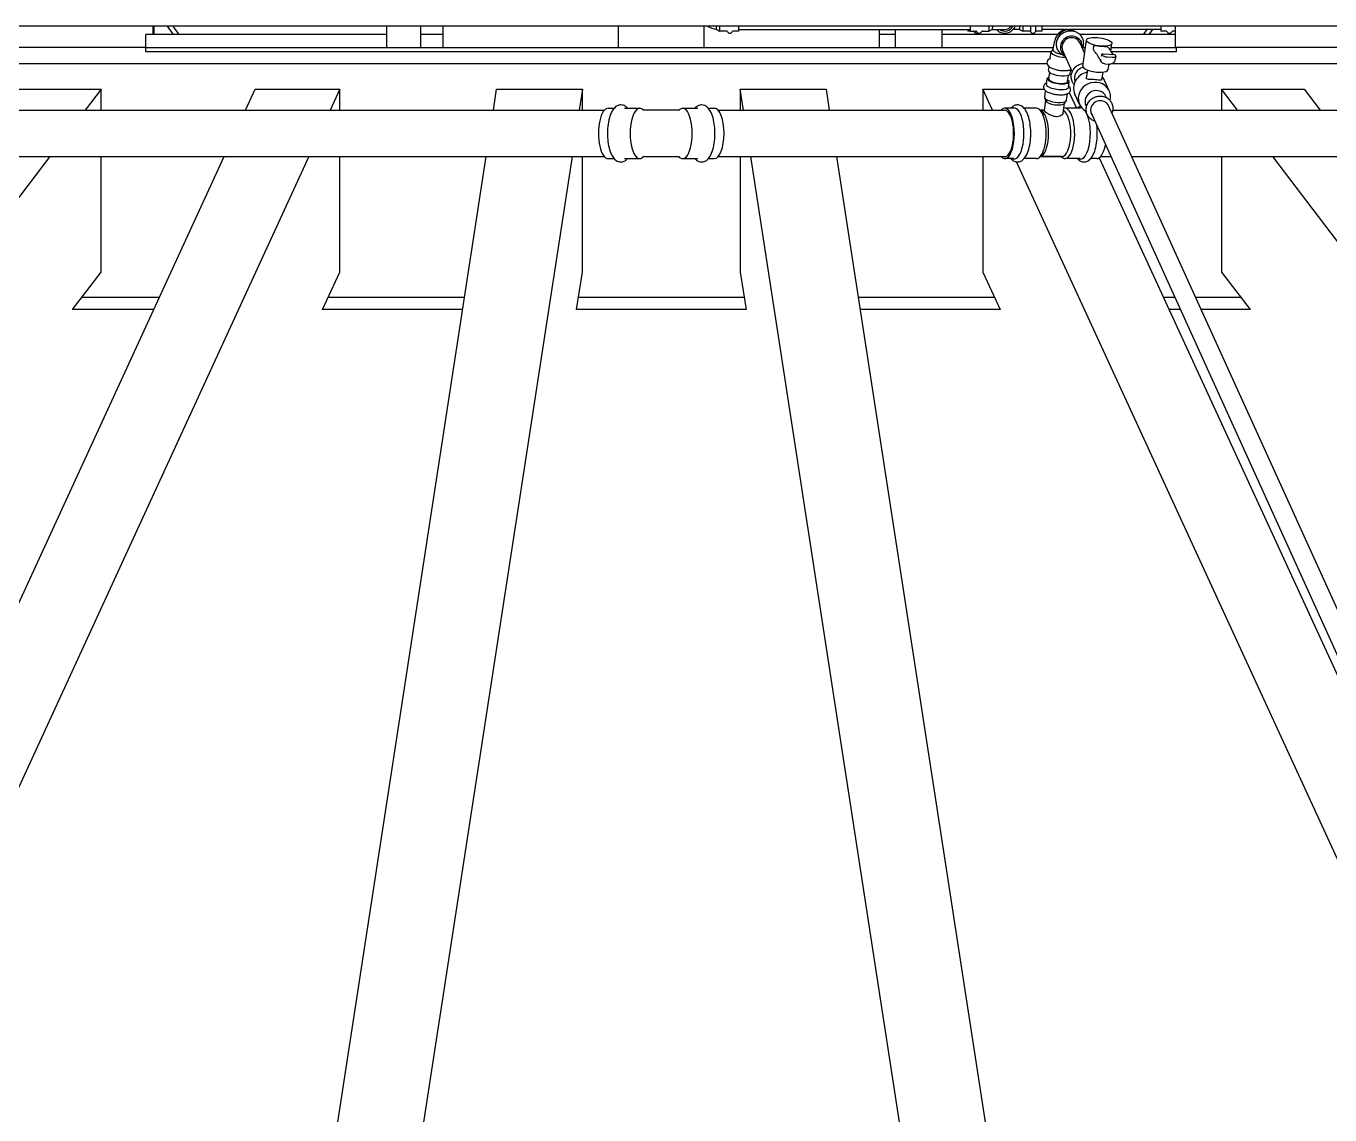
# Model space of a CAD drawing. Header units: millimetres. Extents: x 0 to 118900, y 0 to 84100.
# Drawn here: x 24198 to 25716, y 77084 to 78351 of the extents above; entities that cross this region are included whole.
import ezdxf

# ---------------------------------------------------------------- set-up
doc = ezdxf.new("R2010")
doc.units = ezdxf.units.MM
doc.header["$LTSCALE"] = 100
doc.layers.add('Visible', color=7, linetype='Continuous', lineweight=25)

msp = doc.modelspace()

# ---------------------------------------------------------------- linework, layer by layer
at = {"layer": 'Visible'}
for p, q in [((27490.81, 78351.2), (22331.91, 78351.2)), ((24346.4, 78341.2), (24346.4, 78351.2)), ((24347.31, 78351.2), (24347.31, 78341.2)), ((24362.68, 78351.2), (24369.75, 78341.2)), ((24376.82, 78341.2), (24369.75, 78351.2)), ((24618.16, 78351.2), (24618.16, 78326.2)), ((24657.66, 78351.2), (24657.66, 78326.2)), ((24683.91, 78326.2), (24683.91, 78351.2)), ((24887.91, 78351.2), (24887.91, 78326.2)), ((24987.91, 78326.2), (24987.91, 78351.2)), ((25005.91, 78351.2), (25005.91, 78345.45)), ((25027.91, 78351.2), (25027.91, 78345.45)), ((25297.91, 78345.45), (25297.91, 78351.2)), ((25319.91, 78345.45), (25319.91, 78351.2)), ((25355.21, 78351.2), (25355.21, 78347.2)), ((25358.91, 78351.2), (25358.91, 78345.45)), ((25367.91, 78351.2), (25367.91, 78344.95)), ((25373.71, 78351.2), (25373.71, 78344.95)), ((25380.91, 78351.2), (25380.91, 78345.45)), ((25519.74, 78351.2), (25519.74, 78345.45)), ((25536.41, 78351.2), (25536.41, 78326.2)), ((24337.91, 78326.2), (24337.91, 78341.2)), ((24618.16, 78341.2), (24337.91, 78341.2)), ((24683.91, 78341.2), (24657.66, 78341.2)), ((25002.21, 78347.45), (25005.91, 78345.45)), ((25014.41, 78345.45), (25005.91, 78345.45)), ((25027.91, 78345.45), (25021.21, 78345.45)), ((25027.91, 78347.2), (25297.91, 78347.2)), ((25191.91, 78326.2), (25191.91, 78347.2)), ((25210.66, 78341.2), (25191.91, 78341.2)), ((25210.66, 78326.2), (25210.66, 78347.2)), ((25265.16, 78326.2), (25265.16, 78347.2)), ((25399.43, 78341.2), (25265.16, 78341.2)), ((25294.91, 78347.2), (25294.91, 78345.45)), ((25297.91, 78345.45), (25294.91, 78345.45)), ((25297.91, 78345.45), (25304.61, 78345.45)), ((25302.11, 78345.45), (25302.11, 78344.95)), ((25311.41, 78345.45), (25319.91, 78345.45)), ((25323.15, 78347.2), (25319.91, 78345.45)), ((25323.14, 78347.2), (25337.62, 78347.2)), ((25323.14, 78347.2), (25337.62, 78347.2)), ((25355.21, 78347.2), (25347.63, 78347.2)), ((25355.21, 78347.2), (25347.63, 78347.2)), ((25355.21, 78347.2), (25358.91, 78345.45)), ((25367.41, 78345.45), (25358.91, 78345.45)), ((25380.91, 78345.45), (25374.21, 78345.45)), ((25407.7, 78347.2), (25380.91, 78347.2)), ((25519.74, 78347.2), (25412.8, 78347.2)), ((25536.41, 78341.2), (25425.38, 78341.2)), ((25425.95, 78334.69), (25426.91, 78332.59)), ((25428.66, 78304.59), (25432.88, 78334.88)), ((25503.24, 78347.2), (25499, 78341.2)), ((25506.07, 78341.2), (25510.31, 78347.2)), ((25526.44, 78345.45), (25519.74, 78345.45)), ((25528.51, 78341.2), (25528.51, 78343.22)), ((25529.42, 78342.97), (25529.42, 78341.2)), ((25536.41, 78345.45), (25533.24, 78345.45)), ((24337.91, 78326.2), (22337.91, 78326.2)), ((24337.91, 78326.2), (25394.41, 78326.2)), ((24337.91, 78321.2), (24337.91, 78326.2)), ((24337.91, 78321.2), (24337.91, 78326.2)), ((25391.79, 78321.2), (24337.91, 78321.2)), ((25391.79, 78321.2), (24337.91, 78321.2)), ((25390.54, 78312.35), (25391.74, 78320.99)), ((25394.07, 78324.29), (25392.05, 78321.68)), ((25402.65, 78324.1), (25403.6, 78322)), ((25405.24, 78322.74), (25416.45, 78298.06)), ((25425.27, 78331.84), (25430.77, 78319.74)), ((25428.49, 78326.2), (25431.67, 78326.2)), ((25430.97, 78321.2), (25430.11, 78321.2)), ((25430.97, 78321.2), (25430.11, 78321.2)), ((25441.26, 78325.13), (25441.65, 78327.91)), ((25451.07, 78318.32), (25451.53, 78317.32)), ((25465.62, 78317.55), (25451.9, 78318.58)), ((25461.36, 78321.89), (25462.59, 78330.74)), ((25537.91, 78321.2), (25461.81, 78321.2)), ((25537.91, 78321.2), (25461.81, 78321.2)), ((25461.96, 78326.2), (25537.91, 78326.2)), ((25537.91, 78321.2), (25537.91, 78326.2)), ((25537.91, 78321.2), (25537.91, 78326.2)), ((27490.81, 78326.2), (25537.91, 78326.2)), ((25387.23, 78307.2), (22337.91, 78307.2)), ((25388.73, 78299.38), (25389.39, 78304.08)), ((25454.28, 78307.31), (25460.16, 78306.86)), ((25457.19, 78315.28), (25463.06, 78314.84)), ((25458.37, 78300.45), (25459.27, 78306.93)), ((27495.47, 78307.2), (25462.44, 78307.2)), ((25467.2, 78316.14), (25466.75, 78317.14)), ((25386.6, 78284.06), (25387.42, 78289.98)), ((25389.21, 78289.73), (25390.23, 78297.08)), ((25411, 78286.7), (25412.02, 78294.05)), ((25414.09, 78295.85), (25414.74, 78300.55)), ((25434.08, 78300.01), (25432.81, 78290.91)), ((25451.91, 78297.52), (25450.64, 78288.43)), ((25459.56, 78275.69), (25454.08, 78287.75)), ((24189.58, 78277.61), (24285.68, 78277.61)), ((24285.68, 78277.61), (24267.11, 78253.2)), ((24285.68, 78253.2), (24285.68, 78277.61)), ((24453.71, 78253.2), (24464.94, 78277.61)), ((24464.94, 78277.61), (24563.53, 78277.61)), ((24563.53, 78277.61), (24552.3, 78253.2)), ((24563.53, 78253.2), (24563.53, 78277.61)), ((24742.49, 78253.2), (24746.25, 78277.61)), ((24746.25, 78277.61), (24846.09, 78277.61)), ((24846.09, 78277.61), (24842.33, 78253.2)), ((24846.09, 78253.2), (24846.09, 78277.61)), ((25029.97, 78277.61), (25129.81, 78277.61)), ((25033.73, 78253.2), (25029.97, 78277.61)), ((25029.97, 78277.61), (25029.97, 78253.2)), ((25129.81, 78277.61), (25133.57, 78253.2)), ((25312.53, 78277.61), (25383.91, 78277.61)), ((25323.77, 78253.2), (25312.53, 78277.61)), ((25312.53, 78277.61), (25312.53, 78253.2)), ((25384.41, 78268.37), (25385.46, 78275.91)), ((25409.77, 78264.84), (25410.82, 78272.38)), ((25411.95, 78280.53), (25412.78, 78286.45)), ((25412.91, 78273.71), (25421.29, 78255.5)), ((25590.37, 78277.61), (25686.46, 78277.61)), ((25608.95, 78253.2), (25590.37, 78277.61)), ((25590.37, 78277.61), (25590.37, 78253.2)), ((25686.46, 78277.61), (25705.04, 78253.2)), ((25384.05, 78252.74), (25385.67, 78264.36)), ((25384.05, 78252.74), (25385.67, 78264.36)), ((25385.78, 78264.07), (25384.49, 78267.7)), ((25405.84, 78249.71), (25407.46, 78261.33)), ((25405.84, 78249.71), (25407.46, 78261.33)), ((25407.28, 78261.07), (25409.51, 78264.21)), ((25424.96, 78259.98), (25419.49, 78272.03)), ((25433.04, 78257.55), (25432.41, 78258.93)), ((25456.07, 78268.01), (25455.45, 78269.39)), ((25457.94, 78259.92), (25752.22, 77611.96)), ((22856.78, 78253.2), (24871.66, 78253.2)), ((24876.01, 78255.5), (24883.08, 78255.5)), ((24895.32, 78255.5), (24912.97, 78255.5)), ((24917.82, 78253.2), (24915.74, 78254.59)), ((24959.25, 78253.2), (24916.57, 78253.2)), ((24958, 78253.2), (24960.08, 78254.59)), ((24962.86, 78255.5), (24980.5, 78255.5)), ((24992.74, 78255.5), (24999.81, 78255.5)), ((25004.16, 78253.2), (25337.88, 78253.2)), ((25348.32, 78255.5), (25337.88, 78255.5)), ((25374.83, 78255.5), (25360.47, 78255.5)), ((25380.99, 78252.42), (25377.5, 78254.65)), ((25384.12, 78253.2), (25379.78, 78253.2)), ((25379.78, 78253.2), (25384.12, 78253.2)), ((25425.74, 78255.5), (25408.09, 78255.5)), ((25437.91, 78250.82), (25732.18, 77602.86)), ((25463.6, 78253.2), (27019.04, 78253.2)), ((24226.04, 78199.2), (21678.31, 74849.01)), ((22856.78, 78199.2), (24871.66, 78199.2)), ((22887.47, 74849.01), (24428.86, 78199.2)), ((24527.45, 78199.2), (22986.06, 74849.01)), ((24218.51, 74849.01), (24734.18, 78199.2)), ((24285.68, 78064.78), (24285.68, 78199.2)), ((24834.02, 78199.2), (24318.35, 74849.01)), ((24563.53, 78064.78), (24563.53, 78199.2)), ((24846.09, 78064.78), (24846.09, 78199.2)), ((24876.01, 78196.9), (24883.08, 78196.9)), ((24895.32, 78196.9), (24912.97, 78196.9)), ((24917.82, 78199.2), (24915.74, 78197.8)), ((24916.57, 78199.2), (24959.25, 78199.2)), ((24958, 78199.2), (24960.08, 78197.8)), ((24962.86, 78196.9), (24980.5, 78196.9)), ((24992.74, 78196.9), (24999.81, 78196.9)), ((25004.16, 78199.2), (25337.88, 78199.2)), ((25029.97, 78199.2), (25029.97, 78064.78)), ((25558.59, 74849.01), (25042.06, 78199.2)), ((25141.9, 78199.2), (25658.43, 74849.01)), ((25312.53, 78199.2), (25312.53, 78064.78)), ((25348.32, 78196.9), (25337.88, 78196.9)), ((25374.83, 78196.9), (25360.47, 78196.9)), ((25380.99, 78199.97), (25377.5, 78197.74)), ((25404.4, 78199.2), (25379.78, 78199.2)), ((25379.78, 78199.2), (25404.4, 78199.2)), ((25403.15, 78199.2), (25405.42, 78197.74)), ((25425.74, 78196.9), (25408.09, 78196.9)), ((25445.05, 78196.9), (25437.89, 78196.9)), ((25447.84, 78197.82), (25739.61, 77564.03)), ((25449.4, 78199.2), (25461.35, 78199.2)), ((25485.51, 78199.2), (27019.04, 78199.2)), ((25590.37, 78199.2), (25590.37, 78064.78)), ((28198.59, 74849.01), (25650.03, 78199.2)), ((26890.87, 74849.01), (25351.43, 78193.1)), ((24252.53, 78021.2), (24285.68, 78064.78)), ((24543.48, 78021.2), (24563.53, 78064.78)), ((24839.38, 78021.2), (24846.09, 78064.78)), ((25029.97, 78064.78), (25036.69, 78021.2)), ((25312.53, 78064.78), (25332.59, 78021.2)), ((25590.37, 78064.78), (25623.53, 78021.2)), ((24353.41, 78035.2), (24263.18, 78035.2)), ((24708.94, 78035.2), (24549.92, 78035.2)), ((25034.53, 78035.2), (24841.54, 78035.2)), ((25326.14, 78035.2), (25167.18, 78035.2)), ((25535.83, 78035.2), (25522.71, 78035.2)), ((25612.88, 78035.2), (25560, 78035.2)), ((24346.97, 78021.2), (24252.16, 78021.2)), ((24706.78, 78021.2), (24543.25, 78021.2)), ((25036.76, 78021.2), (24839.31, 78021.2)), ((25332.82, 78021.2), (25169.34, 78021.2)), ((25542.19, 78021.2), (25529.15, 78021.2)), ((25623.91, 78021.2), (25566.35, 78021.2))]:
    msp.add_line(p, q, dxfattribs=at)
for centre, radius, start, end in [((25005.91, 78374.2), 27, 238.41366, 262.12357), ((25005.91, 78374.2), 27, 238.41366, 262.12357), ((25337.91, 78356.2), 13.25, 222.78469, 337.82984), ((25337.91, 78356.2), 10.75, 236.84659, 332.28225), ((25014.41, 78345.2), 0.25, 17.34635, 90), ((25017.81, 78346.26), 3.31, 197.34635, 342.65365), ((25021.21, 78345.2), 0.25, 90, 162.65365), ((25301.61, 78344.95), 0.5, 0, 90), ((25305.01, 78346.05), 3.1, 200.81542, 298.36563), ((25304.61, 78345.2), 0.25, 17.34635, 90), ((25308.01, 78346.26), 3.31, 197.34635, 342.65365), ((25311.41, 78345.2), 0.25, 90, 162.65365), ((25367.41, 78344.95), 0.5, 0, 90), ((25370.81, 78346.05), 3.1, 200.81542, 339.18458), ((25374.21, 78344.95), 0.5, 90, 180), ((25526.44, 78345.2), 0.25, 17.34635, 90), ((25529.84, 78346.26), 3.31, 197.34635, 342.65365), ((25533.24, 78345.2), 0.25, 90, 162.65365)]:
    msp.add_arc(centre, radius, start, end, dxfattribs=at)
for centre, major_axis, ratio, start_param, end_param in [((25411.77, 78334.97), (-11.65, -5.29), 0.9303066, 3.6541216, 5.7706564), ((25415.26, 78327.29), (11.65, 5.29), 0.9303066, 5.7464351, 9.9615281), ((25415.26, 78327.29), (-10.02, -4.55), 0.9303066, 3.1415927, 6.2831853), ((25404.42, 78319.23), (-12.68, 1.77), 0.3159854, 6.1035016, 8.2525412), ((25452.05, 78318.25), (-0.99, 0.138), 0.3159854, 4.9099621, 6.4807584), ((25431.56, 78291.4), (-11.52, -5.23), 0.9303066, 4.4996702, 6.2356801), ((25443.51, 78302.52), (-14.86, 2.07), 0.3159854, 0, 3.1415927), ((25454.37, 78312.44), (-2.04, -4.56), 0.9803067, 5.0515267, 5.9601079), ((25456.43, 78316.95), (-4.95, 0.69), 0.3159854, 0.1975731, 1.7683694), ((25462.31, 78316.51), (4.95, -0.69), 0.3159854, 4.9099621, 6.4807584), ((25465.77, 78317.22), (0.99, -0.138), 0.3159854, 0.1975731, 1.7683694), ((25400.1, 78288.22), (-12.68, 1.77), 0.3159854, 5.7464351, 9.9615281), ((25401.41, 78297.61), (-12.68, 1.77), 0.3159854, 0, 3.1415927), ((25400.1, 78288.22), (-10.89, 1.52), 0.3159854, 0, 3.1415927), ((25436.78, 78279.89), (-17.3, -7.86), 0.9303066, 4.4770861, 6.2831853), ((25442.26, 78267.83), (-17.3, -7.86), 0.9303066, 2.498928, 6.92585), ((25436.78, 78279.89), (17.3, 7.86), 0.9303066, 0, 0.2996222), ((25399.21, 78281.83), (-13.17, 1.83), 0.3159854, 6.0081147, 9.6998486), ((25443.93, 78264.16), (-11.52, -5.23), 0.9303066, 3.1415927, 6.2831853), ((24912.97, 78226.2), (0, 29.3), 0.3826834, 6.0334332, 9.67453), ((24962.86, 78226.2), (0, 29.3), 0.3826834, 2.8918406, 6.5329374), ((25337.88, 78226.2), (0, -29.3), 0.3826834, 5.8843185, 9.8236447), ((25348.78, 78226.2), (0, -29.8), 0.3826834, 6.0997424, 9.6082209), ((25397.09, 78266.6), (-12.68, 1.77), 0.3159854, 0, 3.1415927), ((25396.61, 78263.13), (-10.89, 1.52), 0.3159854, 0.1627415, 2.9788512), ((25448.62, 78253.82), (-10.15, -4.61), 0.9303066, 2.9773782, 6.4473997), ((24876.01, 78226.2), (0, 29.3), 0.3826834, 0, 3.1415927), ((24999.81, 78226.2), (0, 29.3), 0.3826834, 3.1415927, 6.2831853), ((25337.88, 78226.2), (0, -27), 0.3826834, 0, 3.1415927), ((25374.83, 78226.2), (0, -29.3), 0.3826834, 0, 3.1415927), ((25378.53, 78226.2), (0, -27), 0.3826834, 0.2404841, 2.9011086), ((25404.4, 78226.2), (0, -27), 0.3826834, 0, 2.9595625), ((25408.09, 78226.2), (0, -29.3), 0.3826834, 6.0427012, 9.5569964), ((25426.2, 78226.2), (0, 29.8), 0.3826834, 6.1459205, 6.4666282), ((25426.2, 78226.2), (0, -29.8), 0.3826834, 6.0997424, 8.9462281), ((25445.05, 78226.2), (0, -29.3), 0.3826834, 0, 1.1049824)]:
    msp.add_ellipse(centre, major_axis=major_axis, ratio=ratio, start_param=start_param, end_param=end_param, dxfattribs=at)
msp.add_ellipse((25447.73, 78332.81), major_axis=(14.86, -2.07), ratio=0.3159854, dxfattribs=at)
for points, knots in [([(25002.21, 78347.45), (25002.21, 78347.45), (25002.22, 78347.62), (25002.25, 78348.26), (25002.27, 78348.72), (25002.33, 78349.85), (25002.36, 78350.49), (25002.4, 78351.2)], [-5.69285379, -5.69285379, -5.69285379, -5.69285379, -5.39407316, -5.39407316, -5.10167857, -5.10167857, -4.83848485, -4.83848485, -4.83848485, -4.83848485]), ([(25323.54, 78351.2), (25323.53, 78351.03), (25323.52, 78350.87), (25323.48, 78349.77), (25323.44, 78348.98), (25323.33, 78347.79), (25323.27, 78347.41), (25323.18, 78347.23), (25323.17, 78347.21), (25323.15, 78347.2)], [-5.16121477, -5.16121477, -5.16121477, -5.16121477, -5.10167857, -5.10167857, -4.74348592, -4.74348592, -4.3836098, -4.3836098, -4.30056251, -4.30056251, -4.30056251, -4.30056251]), ([(25337.62, 78347.2), (25337.78, 78347.2), (25337.95, 78347.2), (25339.23, 78347.27), (25340.33, 78347.54), (25342.39, 78348.47), (25343.33, 78349.12), (25344.49, 78350.33), (25344.83, 78350.75), (25345.13, 78351.2)], [-1.4217242, -1.4217242, -1.4217242, -1.4217242, -1.37247391, -1.37247391, -1.03554171, -1.03554171, -0.69447124, -0.69447124, -0.53204785, -0.53204785, -0.53204785, -0.53204785]), ([(25394.01, 78323.93), (25394.29, 78325.58), (25394.59, 78327.17), (25395.45, 78331.15), (25396.05, 78333.42), (25397.51, 78337.63), (25398.24, 78339.53), (25400.36, 78342.53), (25401.02, 78343.35), (25403.03, 78345.17), (25404.49, 78346.22), (25407.88, 78347.31), (25409.43, 78347.55), (25411.88, 78347.39), (25412.77, 78347.23), (25413.6, 78346.99)], [5.1755428, 5.1755428, 5.1755428, 5.1755428, 5.3680142, 5.3680142, 5.6821735, 5.6821735, 5.9963327, 5.9963327, 6.1041851, 6.1041851, 6.2215634, 6.2215634, 6.2947629, 6.2947629, 6.3369148, 6.3369148, 6.3369148, 6.3369148]), ([(25394.01, 78323.93), (25394.39, 78326.23), (25394.83, 78328.4), (25395.8, 78332.46), (25396.34, 78334.34), (25397.63, 78337.89), (25398.32, 78339.55), (25400.15, 78342.26), (25400.83, 78343.16), (25402.4, 78344.6), (25403.01, 78345.1), (25404.93, 78346.31), (25406.46, 78347.01), (25409.65, 78347.53), (25411.14, 78347.52), (25412.9, 78347.18), (25413.26, 78347.09), (25413.6, 78346.99)], [3.2632806, 3.2632806, 3.2632806, 3.2632806, 3.5314471, 3.5314471, 3.7996137, 3.7996137, 4.0677803, 4.0677803, 4.1878362, 4.1878362, 4.2476857, 4.2476857, 4.3395396, 4.3395396, 4.4070545, 4.4070545, 4.4246525, 4.4246525, 4.4246525, 4.4246525]), ([(25408.15, 78316.33), (25407.53, 78316.53), (25406.92, 78316.78), (25404.86, 78317.76), (25403.51, 78318.7), (25401.21, 78320.95), (25400.26, 78322.25), (25398.86, 78325.08), (25398.39, 78326.6), (25397.99, 78329.74), (25398.05, 78331.35), (25398.68, 78334.5), (25399.25, 78336.04), (25400.88, 78338.9), (25401.93, 78340.22), (25404.39, 78342.49), (25405.82, 78343.45), (25408.89, 78344.89), (25410.55, 78345.38), (25413.91, 78345.83), (25415.62, 78345.79), (25418.91, 78345.19), (25420.49, 78344.63), (25423.35, 78343.05), (25424.64, 78342.03), (25426.78, 78339.66), (25427.65, 78338.31), (25428.88, 78335.4), (25429.25, 78333.85), (25429.42, 78331.27), (25429.39, 78330.25), (25429.25, 78329.25)], [1.8166353, 1.8166353, 1.8166353, 1.8166353, 1.9449028, 1.9449028, 2.2634388, 2.2634388, 2.5764155, 2.5764155, 2.8867538, 2.8867538, 3.1988298, 3.1988298, 3.5159656, 3.5159656, 3.8388641, 3.8388641, 4.1659239, 4.1659239, 4.4945166, 4.4945166, 4.8218032, 4.8218032, 5.1450556, 5.1450556, 5.462487, 5.462487, 5.774691, 5.774691, 6.0850177, 6.0850177, 6.2831853, 6.2831853, 6.2831853, 6.2831853]), ([(25394.01, 78323.93), (25393.93, 78323.43), (25394.13, 78322.9), (25395.07, 78321.8), (25395.81, 78321.24), (25397.68, 78320.23), (25398.77, 78319.78), (25401.23, 78318.99), (25402.6, 78318.66), (25404.01, 78318.43)], [-5.4404462, -5.4404462, -5.4404462, -5.4404462, -5.0064557, -5.0064557, -4.5657316, -4.5657316, -4.1536951, -4.1536951, -3.7259166, -3.7259166, -3.7259166, -3.7259166]), ([(25442.47, 78321.49), (25442.41, 78321.55), (25442.35, 78321.62), (25441.91, 78322.17), (25441.61, 78322.71), (25441.33, 78323.59), (25441.26, 78323.9), (25441.21, 78324.52), (25441.22, 78324.83), (25441.26, 78325.13)], [0.39047762, 0.39047762, 0.39047762, 0.39047762, 0.41687222, 0.41687222, 0.60256739, 0.60256739, 0.69903327, 0.69903327, 0.79565878, 0.79565878, 0.79565878, 0.79565878]), ([(25441.65, 78327.91), (25441.66, 78328.01), (25441.69, 78328.11), (25441.8, 78328.3), (25441.88, 78328.38), (25442.08, 78328.54), (25442.22, 78328.6), (25442.43, 78328.65), (25442.52, 78328.67), (25442.68, 78328.67), (25442.77, 78328.67), (25442.85, 78328.65)], [0, 0, 0, 0, 0.03288483, 0.03288483, 0.07150701, 0.07150701, 0.11862631, 0.11862631, 0.14545783, 0.14545783, 0.17205935, 0.17205935, 0.17205935, 0.17205935]), ([(25442.85, 78328.65), (25443.3, 78328.58), (25443.74, 78328.51), (25445.17, 78328.3), (25446.16, 78328.18), (25448.12, 78327.96), (25449.09, 78327.87), (25450.01, 78327.8)], [3.86135325, 3.86135325, 3.86135325, 3.86135325, 3.99389337, 3.99389337, 4.27611952, 4.27611952, 4.55834567, 4.55834567, 4.55834567, 4.55834567]), ([(25450.01, 78327.8), (25450.93, 78327.73), (25451.87, 78327.68), (25453.7, 78327.61), (25454.59, 78327.59), (25455.82, 78327.6), (25456.2, 78327.61), (25456.57, 78327.62)], [4.55834567, 4.55834567, 4.55834567, 4.55834567, 4.84057182, 4.84057182, 5.12279797, 5.12279797, 5.25533809, 5.25533809, 5.25533809, 5.25533809]), ([(25450.45, 78316.3), (25450.45, 78316.3), (25450.45, 78316.31), (25450.46, 78316.31), (25450.48, 78316.34), (25450.54, 78316.46), (25450.58, 78316.56), (25450.7, 78316.86), (25450.77, 78317.08), (25450.91, 78317.64), (25450.99, 78318), (25451.06, 78318.39)], [0.16046433, 0.16046433, 0.16046433, 0.16046433, 0.17064891, 0.17064891, 0.23116252, 0.23116252, 0.31507801, 0.31507801, 0.42884269, 0.42884269, 0.56681241, 0.56681241, 0.56681241, 0.56681241]), ([(25456.57, 78327.62), (25456.7, 78327.62), (25456.83, 78327.6), (25457.01, 78327.51), (25457.08, 78327.45), (25457.14, 78327.39)], [0, 0, 0, 0, 0.05072576, 0.05072576, 0.087118669, 0.087118669, 0.087118669, 0.087118669]), ([(25390.71, 78313.56), (25390.24, 78313.35), (25389.78, 78313.1), (25388.93, 78312.49), (25388.53, 78312.15), (25387.7, 78311.13), (25387.3, 78310.38), (25387, 78308.9), (25387, 78308.23), (25387.25, 78306.97), (25387.5, 78306.4), (25388.21, 78305.2), (25388.72, 78304.66), (25390.28, 78303.3), (25391.44, 78302.65), (25394.12, 78301.47), (25395.64, 78300.96), (25398.73, 78300.17), (25400.27, 78299.87), (25402.66, 78299.55), (25403.49, 78299.46), (25404.31, 78299.4)], [4.0469551, 4.0469551, 4.0469551, 4.0469551, 4.194008, 4.194008, 4.3247909, 4.3247909, 4.4952111, 4.4952111, 4.6226772, 4.6226772, 4.7631768, 4.7631768, 4.9672516, 4.9672516, 5.3502799, 5.3502799, 5.7421185, 5.7421185, 6.0956272, 6.0956272, 6.2831853, 6.2831853, 6.2831853, 6.2831853]), ([(25418.56, 78283.24), (25417.85, 78284.08), (25417.25, 78285), (25416.06, 78287.37), (25415.6, 78288.89), (25415.19, 78292.01), (25415.24, 78293.61), (25415.87, 78296.74), (25416.45, 78298.27), (25418.06, 78301.12), (25419.11, 78302.43), (25421.56, 78304.69), (25422.98, 78305.64), (25425.96, 78307.05), (25427.51, 78307.52), (25429.1, 78307.76)], [2.3555851, 2.3555851, 2.3555851, 2.3555851, 2.5732988, 2.5732988, 2.885472, 2.885472, 3.1990595, 3.1990595, 3.51679, 3.51679, 3.8391492, 3.8391492, 4.1647811, 4.1647811, 4.4754221, 4.4754221, 4.4754221, 4.4754221]), ([(25454.28, 78307.31), (25453.68, 78307.35), (25453.09, 78307.5), (25451.98, 78307.99), (25451.45, 78308.34), (25451.02, 78308.75)], [0, 0, 0, 0, 0.18651225, 0.18651225, 0.38169942, 0.38169942, 0.38169942, 0.38169942]), ([(25467.26, 78315.81), (25467.08, 78314.72), (25466.87, 78313.7), (25466.35, 78311.8), (25466.04, 78310.92), (25465.31, 78309.57), (25464.98, 78309.07), (25464.29, 78308.34), (25464, 78308.09), (25463.2, 78307.51), (25462.63, 78307.23), (25461.43, 78306.89), (25460.78, 78306.82), (25460.16, 78306.86)], [0, 0, 0, 0, 0.3567715, 0.3567715, 0.7449676, 0.7449676, 0.9671312, 0.9671312, 1.0950197, 1.0950197, 1.2917274, 1.2917274, 1.4886339, 1.4886339, 1.4886339, 1.4886339]), ([(25404.31, 78299.4), (25405.83, 78299.28), (25407.33, 78299.26), (25410.22, 78299.4), (25411.59, 78299.58), (25413.68, 78300.12), (25414.46, 78300.39), (25415.22, 78300.78)], [0, 0, 0, 0, 0.34861935, 0.34861935, 0.71581307, 0.71581307, 0.95509453, 0.95509453, 0.95509453, 0.95509453]), ([(25450.64, 78288.43), (25450.62, 78288.31), (25450.55, 78288.21), (25450.17, 78288.02), (25449.68, 78288.03), (25448.45, 78288.15), (25447.61, 78288.26), (25445.64, 78288.51), (25444.5, 78288.62), (25442.25, 78288.79), (25441.01, 78288.85), (25438.65, 78288.94), (25437.52, 78288.97), (25435.67, 78289.09), (25434.8, 78289.18), (25433.5, 78289.57), (25433.07, 78289.86), (25432.89, 78290.25)], [2.9352603, 2.9352603, 2.9352603, 2.9352603, 3.1066756, 3.1066756, 3.4521894, 3.4521894, 3.7969661, 3.7969661, 4.1417428, 4.1417428, 4.4865195, 4.4865195, 4.8312961, 4.8312961, 5.1768099, 5.1768099, 5.5223237, 5.5223237, 5.5223237, 5.5223237]), ([(25386.75, 78285.17), (25386.68, 78285.14), (25386.61, 78285.1), (25385.93, 78284.79), (25385.34, 78284.44), (25384.46, 78283.65), (25384.16, 78283.32), (25383.51, 78282.34), (25383.21, 78281.61), (25383.05, 78280.22), (25383.11, 78279.59), (25383.45, 78278.38), (25383.75, 78277.82), (25384.36, 78276.97), (25384.66, 78276.64), (25384.98, 78276.34)], [5.39064841, 5.39064841, 5.39064841, 5.39064841, 5.4133323, 5.4133323, 5.60716135, 5.60716135, 5.71675106, 5.71675106, 5.87483417, 5.87483417, 6.00500276, 6.00500276, 6.15790389, 6.15790389, 6.28318531, 6.28318531, 6.28318531, 6.28318531]), ([(25384.98, 78276.34), (25385.88, 78275.47), (25386.93, 78274.84), (25389.44, 78273.62), (25390.94, 78273.07), (25394.02, 78272.22), (25395.57, 78271.89), (25398.67, 78271.41), (25400.22, 78271.25), (25403.24, 78271.12), (25404.71, 78271.15), (25407.54, 78271.42), (25408.88, 78271.67), (25410.79, 78272.34), (25411.45, 78272.64), (25412.52, 78273.35), (25412.95, 78273.71), (25413.81, 78274.73), (25414.22, 78275.49), (25414.51, 78276.96), (25414.5, 78277.61), (25414.24, 78278.84), (25413.99, 78279.4), (25413.24, 78280.6), (25412.71, 78281.14), (25412.12, 78281.63), (25412.11, 78281.63), (25412.11, 78281.64)], [0, 0, 0, 0, 0.3571408, 0.3571408, 0.753903, 0.753903, 1.107419, 1.107419, 1.451824, 1.451824, 1.8008382, 1.8008382, 2.1743946, 2.1743946, 2.3866242, 2.3866242, 2.5300006, 2.5300006, 2.7085058, 2.7085058, 2.8389983, 2.8389983, 2.9843515, 2.9843515, 3.2013857, 3.2013857, 3.203781, 3.203781, 3.203781, 3.203781]), ([(24898.69, 78255.5), (24897.56, 78256.77), (24896.22, 78257.87), (24893.12, 78259.25), (24891.39, 78259.54), (24888.29, 78259.13), (24886.95, 78258.59), (24884.26, 78256.87), (24883.02, 78255.57), (24880.42, 78251.94), (24879.21, 78249.36), (24877.27, 78243.54), (24876.54, 78240.32), (24875.58, 78233.64), (24875.33, 78230.2), (24875.28, 78223.35), (24875.48, 78219.93), (24876.31, 78213.38), (24876.94, 78210.25), (24878.66, 78204.44), (24879.75, 78201.8), (24882.57, 78197.19), (24884.34, 78195.19), (24888.29, 78193.24), (24890.07, 78192.86), (24893.23, 78193.19), (24894.58, 78193.69), (24896.87, 78195.08), (24897.84, 78195.93), (24898.69, 78196.9)], [1.1635515, 1.1635515, 1.1635515, 1.1635515, 1.4022788, 1.4022788, 1.6212338, 1.6212338, 1.8101251, 1.8101251, 2.0613324, 2.0613324, 2.4245383, 2.4245383, 2.7821512, 2.7821512, 3.1232681, 3.1232681, 3.4600843, 3.4600843, 3.8002196, 3.8002196, 4.1540317, 4.1540317, 4.5254112, 4.5254112, 4.7518779, 4.7518779, 4.939621, 4.939621, 5.1196338, 5.1196338, 5.1196338, 5.1196338]), ([(24984.94, 78259.4), (24983.51, 78259.4), (24982.09, 78259.03), (24979.4, 78257.71), (24978.18, 78256.68), (24977.13, 78255.5)], [0, 0, 0, 0, 0.18592528, 0.18592528, 0.40724483, 0.40724483, 0.40724483, 0.40724483]), ([(24977.13, 78196.9), (24977.71, 78196.24), (24978.33, 78195.64), (24980.6, 78193.91), (24982.59, 78193.05), (24986.15, 78192.96), (24987.57, 78193.29), (24990.31, 78194.57), (24991.55, 78195.58), (24994.23, 78198.53), (24995.48, 78200.69), (24997.68, 78205.87), (24998.58, 78208.98), (24999.85, 78215.51), (25000.25, 78218.9), (25000.59, 78225.75), (25000.53, 78229.2), (24999.98, 78235.9), (24999.49, 78239.15), (24998.07, 78245.23), (24997.13, 78248.05), (24994.7, 78253.12), (24993.21, 78255.35), (24990.37, 78257.68), (24989.48, 78258.24), (24987.4, 78259.12), (24986.17, 78259.4), (24984.94, 78259.4)], [2.7343478, 2.7343478, 2.7343478, 2.7343478, 2.8561304, 2.8561304, 3.1321069, 3.1321069, 3.318137, 3.318137, 3.5402721, 3.5402721, 3.8747463, 3.8747463, 4.2410241, 4.2410241, 4.5856524, 4.5856524, 4.922959, 4.922959, 5.2611712, 5.2611712, 5.6090472, 5.6090472, 5.9791244, 5.9791244, 6.1222667, 6.1222667, 6.2831853, 6.2831853, 6.2831853, 6.2831853]), ([(25345.94, 78195.95), (25346.74, 78195.19), (25347.63, 78194.52), (25350.13, 78193.25), (25351.92, 78192.86), (25355.08, 78193.19), (25356.43, 78193.7), (25359.12, 78195.36), (25360.36, 78196.62), (25362.96, 78200.19), (25364.17, 78202.72), (25366.13, 78208.47), (25366.87, 78211.67), (25367.87, 78218.34), (25368.14, 78221.77), (25368.22, 78228.64), (25368.04, 78232.06), (25367.25, 78238.65), (25366.64, 78241.8), (25364.97, 78247.63), (25363.9, 78250.29), (25361.17, 78254.94), (25359.48, 78256.95), (25355.64, 78259.06), (25353.82, 78259.52), (25350.61, 78259.25), (25349.25, 78258.77), (25346.91, 78257.38), (25345.91, 78256.5), (25345.03, 78255.5)], [0, 0, 0, 0, 0.1564975, 0.1564975, 0.389124, 0.389124, 0.5802997, 0.5802997, 0.8311089, 0.8311089, 1.1916287, 1.1916287, 1.5478463, 1.5478463, 1.8880648, 1.8880648, 2.2239352, 2.2239352, 2.5626221, 2.5626221, 2.913604, 2.913604, 3.2834431, 3.2834431, 3.5226695, 3.5226695, 3.7131586, 3.7131586, 3.9016491, 3.9016491, 3.9016491, 3.9016491]), ([(25425.86, 78258.28), (25425.73, 78258.21), (25425.61, 78258.14), (25424.33, 78257.38), (25423.33, 78256.5), (25422.45, 78255.5)], [3.6938297, 3.6938297, 3.6938297, 3.6938297, 3.71315864, 3.71315864, 3.90164914, 3.90164914, 3.90164914, 3.90164914]), ([(25442.56, 78240.56), (25441.98, 78240.76), (25441.41, 78240.98), (25439.39, 78241.93), (25438.05, 78242.86), (25435.76, 78245.07), (25434.82, 78246.36), (25433.41, 78249.17), (25432.95, 78250.69), (25432.54, 78253.8), (25432.6, 78255.4), (25433.22, 78258.54), (25433.8, 78260.07), (25435.41, 78262.91), (25436.46, 78264.22), (25438.92, 78266.49), (25440.33, 78267.44), (25443.39, 78268.88), (25445.03, 78269.37), (25448.36, 78269.82), (25450.06, 78269.79), (25453.33, 78269.2), (25454.9, 78268.65), (25457.74, 78267.1), (25459.03, 78266.1), (25461.16, 78263.75), (25462.03, 78262.41), (25463.26, 78259.53), (25463.63, 78257.99), (25463.81, 78255.42), (25463.77, 78254.41), (25463.63, 78253.42)], [1.8194741, 1.8194741, 1.8194741, 1.8194741, 1.9399732, 1.9399732, 2.2589059, 2.2589059, 2.5732988, 2.5732988, 2.885472, 2.885472, 3.1990595, 3.1990595, 3.51679, 3.51679, 3.8391492, 3.8391492, 4.1647811, 4.1647811, 4.4916064, 4.4916064, 4.8174324, 4.8174324, 5.1401171, 5.1401171, 5.4581583, 5.4581583, 5.7719084, 5.7719084, 6.0840653, 6.0840653, 6.2831853, 6.2831853, 6.2831853, 6.2831853]), ([(25405.84, 78249.71), (25405.75, 78249.07), (25405.38, 78248.41), (25404.25, 78247.23), (25403.37, 78246.64), (25401.22, 78245.82), (25399.94, 78245.6), (25397.35, 78245.6), (25395.9, 78245.82), (25393.06, 78246.64), (25391.66, 78247.23), (25389.25, 78248.44), (25388.07, 78249.14), (25386.11, 78250.47), (25385.34, 78251.09), (25384.33, 78252.05), (25384.04, 78252.44), (25384.05, 78252.71), (25384.05, 78252.73), (25384.05, 78252.74)], [2.1196037, 2.1196037, 2.1196037, 2.1196037, 2.517808, 2.517808, 2.9377494, 2.9377494, 3.3576908, 3.3576908, 3.7776322, 3.7776322, 4.1975736, 4.1975736, 4.6170549, 4.6170549, 5.0365362, 5.0365362, 5.4560175, 5.4560175, 5.4772945, 5.4772945, 5.4772945, 5.4772945]), ([(25423.36, 78195.95), (25424.16, 78195.19), (25425.05, 78194.52), (25427.55, 78193.25), (25429.34, 78192.86), (25432.5, 78193.19), (25433.85, 78193.7), (25436.54, 78195.36), (25437.78, 78196.62), (25440.38, 78200.19), (25441.59, 78202.72), (25443.55, 78208.47), (25444.3, 78211.67), (25445.29, 78218.34), (25445.56, 78221.77), (25445.64, 78228.5), (25445.48, 78231.79), (25445.12, 78234.94)], [0, 0, 0, 0, 0.1564975, 0.1564975, 0.389124, 0.389124, 0.5802997, 0.5802997, 0.8311089, 0.8311089, 1.1916287, 1.1916287, 1.5478463, 1.5478463, 1.8880648, 1.8880648, 2.2104129, 2.2104129, 2.2104129, 2.2104129])]:
    msp.add_open_spline(points, degree=3, knots=knots, dxfattribs=at)
for points in [[(25429.25, 78329.25), (25429.07, 78327.94), (25428.71, 78326.65), (25428.18, 78325.43)], [(25450.01, 78310.08), (25447.52, 78314.91), (25444.95, 78318.74), (25442.47, 78321.49)], [(25457.14, 78327.39), (25459.5, 78324.77), (25461.76, 78321.52), (25463.94, 78317.68)], [(25432.89, 78290.25), (25432.81, 78290.44), (25432.78, 78290.67), (25432.81, 78290.92)], [(25463.63, 78253.42), (25463.45, 78252.13), (25463.1, 78250.87), (25462.59, 78249.66)], [(25345.03, 78196.9), (25345.32, 78196.57), (25345.62, 78196.25), (25345.94, 78195.95)], [(25422.45, 78196.9), (25422.74, 78196.57), (25423.04, 78196.25), (25423.36, 78195.95)]]:
    msp.add_open_spline(points, degree=3, dxfattribs=at)

doc.saveas('drawing.dxf')
